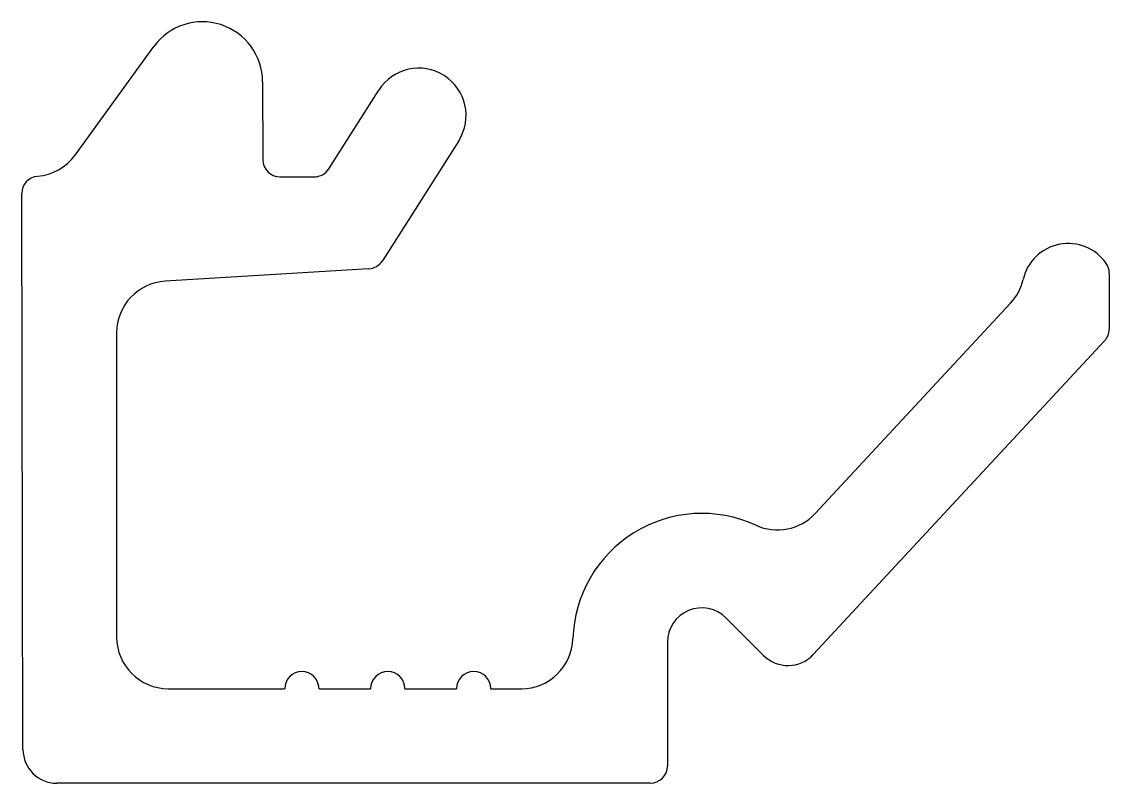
# Model space of a CAD drawing. Extents: x 4.6 to 20.7, y 3.7 to 15.
import ezdxf

# ---------------------------------------------------------------- set-up
doc = ezdxf.new("R2010")
doc.units = 0
doc.layers.get('0').update_dxf_attribs({"linetype": 'CONTINUOUS'})

msp = doc.modelspace()

# ---------------------------------------------------------------- linework, layer by layer
for p, q in [((5.385, 13.026), (6.549, 14.632)), ((8.161, 14.111), (8.162, 12.959)), ((9.141, 12.823), (9.881, 13.988)), ((11.062, 13.238), (9.934, 11.461)), ((8.417, 12.705), (8.926, 12.705)), ((4.613, 4.23), (4.596, 12.459)), ((9.734, 11.344), (6.717, 11.16)), ((20.689, 11.279), (20.689, 10.45)), ((16.338, 7.722), (19.23, 10.835)), ((6, 10.398), (6, 5.893)), ((20.621, 10.277), (16.308, 5.634)), ((15.575, 5.621), (15.02, 6.176)), ((14.152, 5.816), (14.152, 3.985)), ((6.763, 5.13), (8.486, 5.13)), ((8.995, 5.13), (9.758, 5.13)), ((10.267, 5.13), (11.03, 5.13)), ((11.539, 5.13), (11.99, 5.13)), ((13.897, 3.73), (5.114, 3.73))]:
    msp.add_line(p, q)
for centre, radius, start, end in [((7.27, 14.11), 0.89, 0.0929, 144.0732), ((10.471, 13.613), 0.7, 327.5812, 147.5812), ((4.767, 13.474), 0.763, 274.6724, 324.0732), ((8.417, 12.959), 0.254, 180.0929, 270), ((8.926, 12.959), 0.254, 270, 327.5812), ((4.85, 12.459), 0.254, 94.6724, 180.093), ((20.082, 11.035), 0.684, 34.6974, 167.235), ((9.719, 11.598), 0.254, 273.4965, 327.5812), ((20.435, 11.279), 0.254, 360, 34.6974), ((6.763, 10.398), 0.763, 93.4965, 180), ((18.671, 11.354), 0.763, 317.1022, 347.235), ((20.435, 10.45), 0.254, 317.1022, 360), ((14.66, 5.816), 1.908, 65.2377, 178.3628), ((15.779, 8.242), 0.763, 245.2377, 317.1022), ((14.66, 5.816), 0.509, 45, 180), ((6.763, 5.893), 0.763, 180, 270), ((11.99, 5.893), 0.763, 270, 358.3628), ((15.935, 5.981), 0.509, 225, 317.1022), ((8.741, 5.13), 0.254, 0, 180), ((10.013, 5.13), 0.254, 0, 180), ((11.285, 5.13), 0.254, 0, 180), ((5.114, 4.231), 0.5, 180.093, 270), ((13.897, 3.985), 0.254, 270, 360)]:
    msp.add_arc(centre, radius, start, end)

doc.saveas('drawing.dxf')
